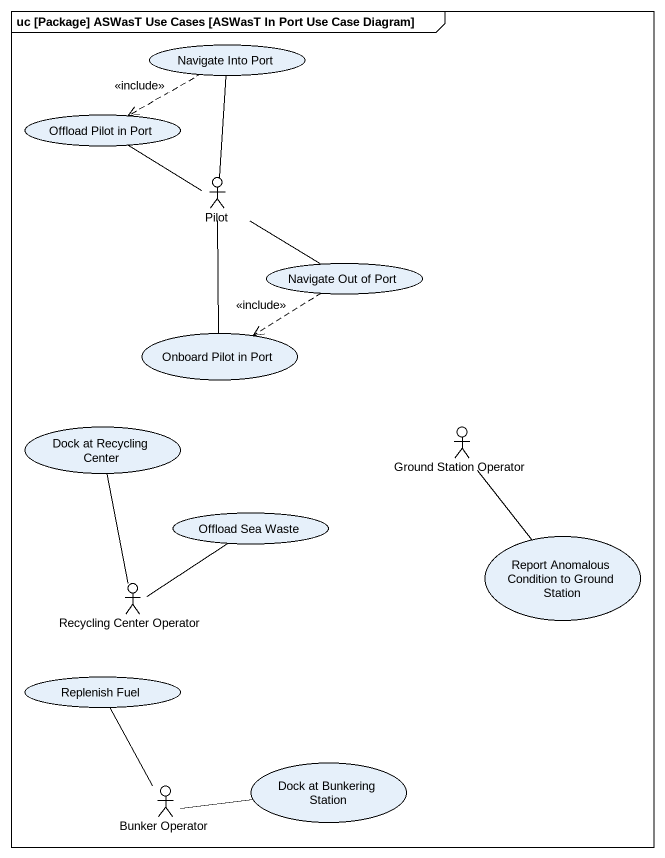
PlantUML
@startuml
mainframe uc [Package] ASWasT Use Cases [ASWasT In Port Use Case Diagram]
usecase "Navigate Into Port" as Navigate_Into_Port
usecase "Offload Pilot in Port" as Offload_Pilot_in_Port
actor Pilot
usecase "Navigate Out of Port" as Navigate_Out_of_Port
usecase "Onboard Pilot in Port" as Onboard_Pilot_in_Port
usecase "Dock at Recycling Center" as Dock_at_Recycling_Center
actor "Ground Station Operator" as Ground_Station_Operator
usecase "Offload Sea Waste" as Offload_Sea_Waste
usecase "Report Anomalous Condition to Ground Station" as Report_Anomalous_Condition
actor "Recycling Center Operator" as Recycling_Center_Operator
usecase "Replenish Fuel" as Replenish_Fuel
actor "Bunker Operator" as Bunker_Operator
usecase "Dock at Bunkering Station" as Dock_at_Bunkering_Station
Navigate_Into_Port .left.> Offload_Pilot_in_Port : <<include>>
Pilot -up- Navigate_Into_Port
Pilot -up- Offload_Pilot_in_Port
Pilot -- Navigate_Out_of_Port
Pilot -- Onboard_Pilot_in_Port
Navigate_Out_of_Port ..> Onboard_Pilot_in_Port : <<include>>
Ground_Station_Operator -- Report_Anomalous_Condition
Recycling_Center_Operator -up- Dock_at_Recycling_Center
Recycling_Center_Operator -up- Offload_Sea_Waste
Bunker_Operator -up- Replenish_Fuel
Bunker_Operator -right- Dock_at_Bunkering_Station
@enduml
